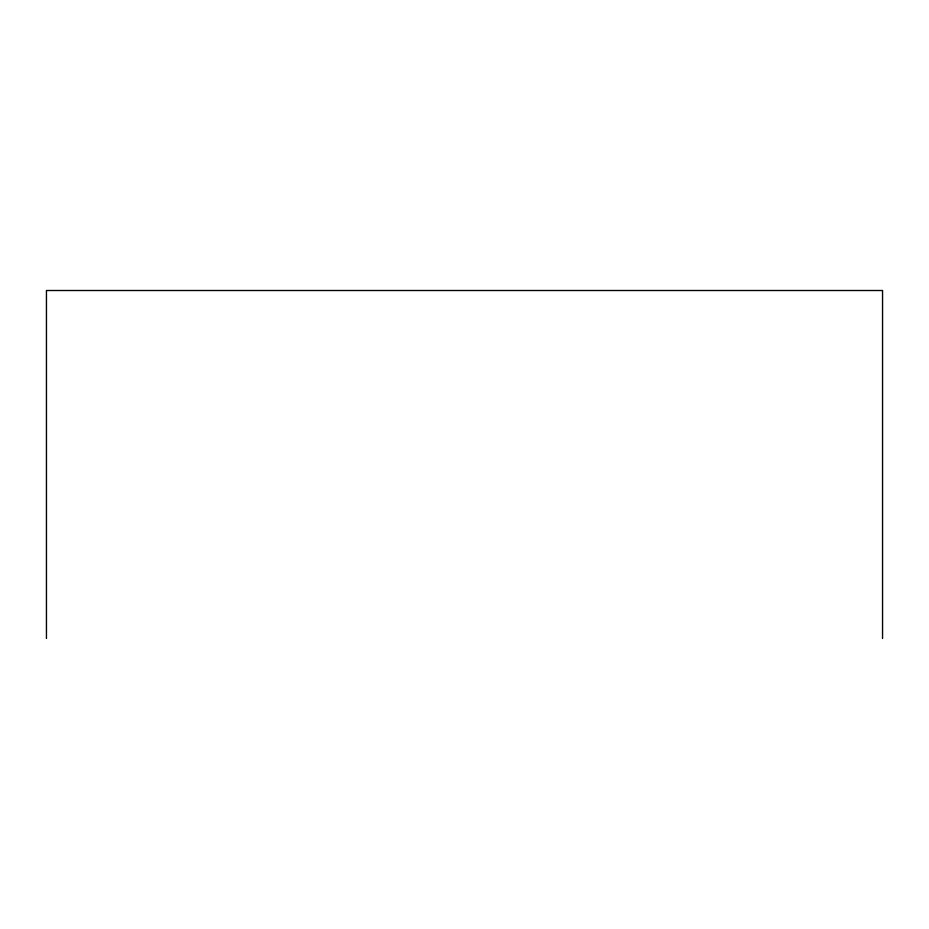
<?xml version="1.0" encoding="UTF-8"?>
<svg xmlns="http://www.w3.org/2000/svg" width="929" height="929" viewBox="0 0 929 929"><rect width="100%" height="100%" fill="white"/><g stroke="black" fill="none" stroke-linecap="round" stroke-linejoin="round"><path stroke-width="1.39" d="M882.55 638.49L882.55 290.51L46.45 290.51L46.45 638.49"/></g></svg>
